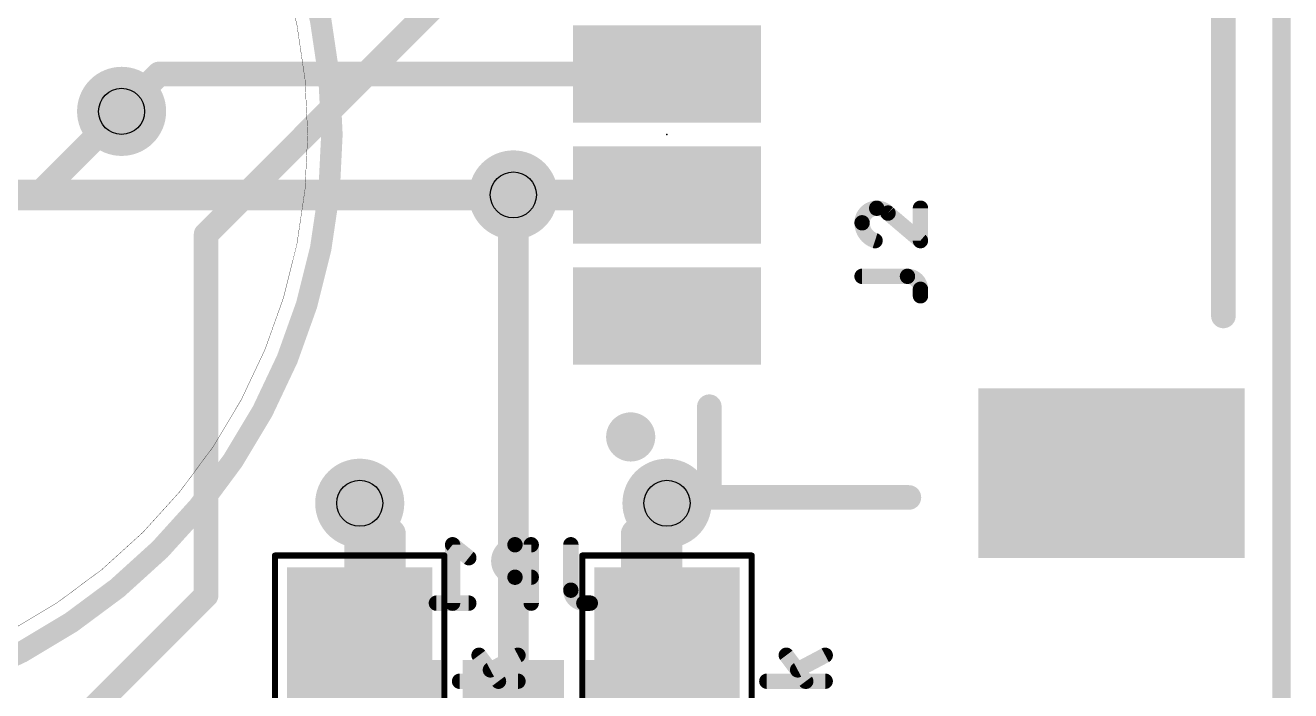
# Model space of a CAD drawing. Extents: x -30.5 to 56.1, y -10.7 to 33.1.
# Drawn here: x 15.02 to 25.48, y 8.1 to 13.6 of the extents above; entities that cross this region are included whole.
import ezdxf

# ---------------------------------------------------------------- set-up
doc = ezdxf.new("R2010")
doc.units = 0
for name, color, linetype in [('1', 12, 'CONTINUOUS'), ('16', 132, 'CONTINUOUS'), ('18', 110, 'CONTINUOUS'), ('20', 53, 'CONTINUOUS'), ('21', 41, 'CONTINUOUS'), ('23', 53, 'CONTINUOUS'), ('25', 253, 'CONTINUOUS'), ('26', 253, 'CONTINUOUS'), ('27', 253, 'CONTINUOUS'), ('29', 253, 'CONTINUOUS'), ('30', 253, 'CONTINUOUS'), ('31', 253, 'CONTINUOUS'), ('39', 12, 'CONTINUOUS'), ('44', 253, 'CONTINUOUS'), ('51', 53, 'CONTINUOUS')]:
    doc.layers.add(name, color=color, linetype=linetype)

# ---------------------------------------------------------------- blocks, each defined once
blk = doc.blocks.new('RECT')
blk.add_solid([(-0.5, -0.5), (0.5, -0.5), (-0.5, 0.5), (0.5, 0.5)])
blk = doc.blocks.new('ROUNDV')
at = {"const_width": 0.5}
blk.add_lwpolyline([(0, -0.25, 1), (0, 0.25, 1), (0, -0.25)], format="xyb", dxfattribs=at)

msp = doc.modelspace()

# ---------------------------------------------------------------- linework, layer by layer
at = {"layer": '1'}
for points, const_width in [([(25.4, 25.4), (25.4, 0)], 0.1524), ([(16.121, 13.2), (15.8115, 12.8905)], 0.2032), ([(20.32, 13.2), (16.121, 13.2)], 0.2032), ([(13.2, 12.2), (19.05, 12.2)], 0.254), ([(19.05, 12.2), (20.32, 12.2)], 0.254), ([(17.78, 8.47), (17.78, 9.652)], 0.254), ([(20.32, 8.47), (20.32, 9.652)], 0.254)]:
    msp.add_lwpolyline(points, dxfattribs=dict(at, const_width=const_width))
for points, const_width in [([(16.121, 13.2508, 1), (16.121, 13.1492)], 0.1016), ([(16.1569, 13.1641, 1), (16.0851, 13.2359)], 0.1016), ([(20.32, 13.1492, 1), (20.32, 13.2508)], 0.1016), ([(15.7756, 12.9264, 1), (15.8474, 12.8546)], 0.1016), ([(19.05, 12.2635, 1), (19.05, 12.1365)], 0.127), ([(19.05, 12.1365, 1), (19.05, 12.2635)], 0.127), ([(20.32, 12.1365, 1), (20.32, 12.2635)], 0.127), ([(17.8435, 9.652, 1), (17.7165, 9.652)], 0.127), ([(20.3835, 9.652, 1), (20.2565, 9.652)], 0.127), ([(17.7165, 8.47, 1), (17.8435, 8.47)], 0.127), ([(20.2565, 8.47, 1), (20.3835, 8.47)], 0.127)]:
    msp.add_lwpolyline(points, format="xyb", dxfattribs=dict(at, const_width=const_width))
at = {"layer": '16'}
for points, const_width in [([(25.4, 25.4), (25.4, 0)], 0.1524), ([(18.6055, 13.97), (16.51, 11.8745)], 0.2032), ([(15.121, 12.2), (15.8115, 12.8905)], 0.2032), ([(14.7648, 12.2), (15.121, 12.2)], 0.2032), ([(19.05, 7.62), (19.05, 12.2)], 0.254), ([(16.51, 11.8745), (16.51, 8.89)], 0.2032), ([(17.78, 9.652), (18.034, 9.398)], 0.254), ([(20.32, 9.652), (20.066, 9.398)], 0.254), ([(18.034, 9.398), (18.034, 7.62)], 0.254), ([(20.066, 9.398), (20.066, 7.62)], 0.254), ([(16.51, 8.89), (15.24, 7.62)], 0.2032)]:
    msp.add_lwpolyline(points, dxfattribs=dict(at, const_width=const_width))
for points, const_width in [([(15.8474, 12.8546, 1), (15.7756, 12.9264)], 0.1016), ([(15.0851, 12.2359, 1), (15.1569, 12.1641)], 0.1016), ([(15.121, 12.1492, 1), (15.121, 12.2508)], 0.1016), ([(19.1135, 12.2, 1), (18.9865, 12.2)], 0.127), ([(16.5608, 11.8745, 1), (16.4592, 11.8745)], 0.1016), ([(16.4741, 11.9104, 1), (16.5459, 11.8386)], 0.1016), ([(17.8249, 9.6969, 1), (17.7351, 9.6071)], 0.127), ([(20.3649, 9.6071, 1), (20.2751, 9.6969)], 0.127), ([(18.0975, 9.398, 1), (17.9705, 9.398)], 0.127), ([(20.1295, 9.398, 1), (20.0025, 9.398)], 0.127), ([(17.9891, 9.3531, 1), (18.0789, 9.4429)], 0.127), ([(20.0211, 9.4429, 1), (20.1109, 9.3531)], 0.127), ([(16.4592, 8.89, 1), (16.5608, 8.89)], 0.1016), ([(16.5459, 8.8541, 1), (16.4741, 8.9259)], 0.1016)]:
    msp.add_lwpolyline(points, format="xyb", dxfattribs=dict(at, const_width=const_width))
at = {"layer": '20', "const_width": 0.1524}
msp.add_lwpolyline([(25.4, 0), (25.4, 25.4)], dxfattribs=at)
at = {"layer": '21'}
for points, const_width in [([(12.7, 7.85, 1), (12.7, 17.55, 1), (12.7, 7.85)], 0.1778), ([(24.8692, 11.2, 1), (24.9708, 11.2)], 0.1016), ([(20.7208, 10.45, 1), (20.6192, 10.45)], 0.1016), ([(20.02, 10.0984, 1), (20.02, 10.3016, 1), (20.02, 10.0984)], 0.2032), ([(20.67, 9.7508, 1), (20.67, 9.6492)], 0.1016), ([(20.6192, 9.7, 1), (20.7208, 9.7)], 0.1016), ([(22.32, 9.6492, 1), (22.32, 9.7508)], 0.1016)]:
    msp.add_lwpolyline(points, format="xyb", dxfattribs=dict(at, const_width=const_width))
at = {"layer": '21', "const_width": 0.2032}
for points in [[(24.92, 11.2), (24.92, 14.2)], [(20.67, 9.7), (20.67, 10.45)], [(22.32, 9.7), (20.67, 9.7)]]:
    msp.add_lwpolyline(points, dxfattribs=at)
at = {"layer": '23'}
msp.add_point((20.32, 12.7), dxfattribs=at)
at = {"layer": '25'}
for points, const_width in [([(22.0536, 12.0903, 0.4142), (21.9329, 11.9696)], 0.127), ([(22.1474, 12.0501, 0.2053), (22.0536, 12.0903)], 0.127), ([(22.0536, 12.122, 1), (22.0536, 12.0585)], 0.0635), ([(22.0536, 12.0585, 1), (22.0536, 12.122)], 0.0635), ([(22.4473, 12.0903, 1), (22.3838, 12.0903)], 0.0635), ([(21.9329, 11.9696, 0.3252), (22.0401, 11.8222)], 0.127), ([(21.9646, 11.9696, 1), (21.9012, 11.9696)], 0.0635), ([(22.168, 12.0742, 1), (22.1268, 12.0259)], 0.0635), ([(22.1244, 12.0282, 1), (22.1704, 12.0719)], 0.0635), ([(21.9011, 11.9696, 1), (21.9646, 11.9696)], 0.0635), ([(22.0304, 11.792, 1), (22.0499, 11.8524)], 0.0635), ([(22.3838, 11.8222, 1), (22.4473, 11.8222)], 0.0635), ([(22.3949, 11.798, 1), (22.4361, 11.8464)], 0.0635), ([(21.9329, 11.5591, 1), (21.9329, 11.4956)], 0.0635), ([(22.4155, 11.4201, 0.4142), (22.3083, 11.5274)], 0.127), ([(22.3083, 11.5591, 1), (22.3083, 11.4956)], 0.0635), ([(22.3083, 11.4956, 1), (22.3083, 11.5591)], 0.0635), ([(22.4473, 11.4201, 1), (22.3838, 11.4201)], 0.0635), ([(22.3838, 11.4201, 1), (22.4473, 11.4201)], 0.0635), ([(22.3838, 11.3665, 1), (22.4473, 11.3665)], 0.0635)]:
    msp.add_lwpolyline(points, format="xyb", dxfattribs=dict(at, const_width=const_width))
at = {"layer": '25', "const_width": 0.127}
for points in [[(22.4155, 11.8222), (22.4155, 12.0903)], [(22.1474, 12.0501), (22.4155, 11.8222)], [(21.9329, 11.5274), (22.3083, 11.5274)], [(22.4155, 11.4201), (22.4155, 11.3665)]]:
    msp.add_lwpolyline(points, dxfattribs=at)
at = {"layer": '26'}
for points, const_width in [([(18.5677, 9.3339, 1), (18.528, 9.2843)], 0.0635), ([(18.5796, 9.3091, 1), (18.5161, 9.3091)], 0.0635), ([(19.0636, 9.3091, 1), (19.0636, 9.041)], 0.127), ([(19.0636, 9.3409, 1), (19.0636, 9.2774)], 0.0635), ([(19.0636, 9.2774, 1), (19.0636, 9.3409)], 0.0635), ([(19.2294, 9.3091, 1), (19.1659, 9.3091)], 0.0635), ([(19.1976, 9.2774, 1), (19.1976, 9.3409)], 0.0635), ([(19.5571, 9.3091, 1), (19.4936, 9.3091)], 0.0635), ([(18.6621, 9.1771, 1), (18.7017, 9.2266)], 0.0635), ([(19.0636, 9.0727, 1), (19.0636, 9.0092)], 0.0635), ([(19.0636, 9.0092, 1), (19.0636, 9.0727)], 0.0635), ([(19.1976, 9.0092, 1), (19.1976, 9.0727)], 0.0635), ([(19.5253, 8.9337, 0.4142), (19.6326, 8.8265)], 0.127), ([(19.5571, 8.9337, 1), (19.4936, 8.9337)], 0.0635), ([(19.4936, 8.9337, 1), (19.5571, 8.9337)], 0.0635), ([(18.4138, 8.8583, 1), (18.4138, 8.7948)], 0.0635), ([(18.5161, 8.8265, 1), (18.5796, 8.8265)], 0.0635), ([(18.6819, 8.7948, 1), (18.6819, 8.8583)], 0.0635), ([(19.1659, 8.8265, 1), (19.2294, 8.8265)], 0.0635), ([(19.6326, 8.8583, 1), (19.6326, 8.7948)], 0.0635), ([(19.6326, 8.7948, 1), (19.6326, 8.8583)], 0.0635), ([(19.6862, 8.7948, 1), (19.6862, 8.8583)], 0.0635)]:
    msp.add_lwpolyline(points, format="xyb", dxfattribs=dict(at, const_width=const_width))
at = {"layer": '26', "const_width": 0.127}
for points in [[(18.6819, 9.2019), (18.5479, 9.3091)], [(18.5479, 9.3091), (18.5479, 8.8265)], [(19.1976, 9.3091), (19.0636, 9.3091)], [(19.1976, 8.8265), (19.1976, 9.3091)], [(19.5253, 9.3091), (19.5253, 8.9337)], [(19.0636, 9.041), (19.1976, 9.041)], [(18.6819, 8.8265), (18.4138, 8.8265)], [(19.6326, 8.8265), (19.6862, 8.8265)]]:
    msp.add_lwpolyline(points, dxfattribs=at)
at = {"layer": '27', "const_width": 0.127}
for points in [[(18.7664, 8.3957), (18.9272, 8.1812)], [(19.0881, 8.3957), (18.8602, 8.2751)], [(21.3064, 8.3957), (21.4672, 8.1812)], [(21.6281, 8.3957), (21.4002, 8.2751)], [(19.0881, 8.1812), (18.6055, 8.1812)], [(21.6281, 8.1812), (21.1455, 8.1812)]]:
    msp.add_lwpolyline(points, dxfattribs=at)
at = {"layer": '27', "const_width": 0.0635}
for points in [[(18.7918, 8.4148, 1), (18.741, 8.3767)], [(19.103, 8.3677, 1), (19.0732, 8.4238)], [(21.3318, 8.4148, 1), (21.281, 8.3767)], [(21.643, 8.3677, 1), (21.6132, 8.4238)], [(18.8454, 8.3031, 1), (18.8751, 8.247)], [(21.3854, 8.3031, 1), (21.4151, 8.247)], [(18.6055, 8.213, 1), (18.6055, 8.1495)], [(18.9018, 8.1622, 1), (18.9526, 8.2003)], [(19.0881, 8.1495, 1), (19.0881, 8.213)], [(21.1455, 8.213, 1), (21.1455, 8.1495)], [(21.4418, 8.1622, 1), (21.4926, 8.2003)], [(21.6281, 8.1495, 1), (21.6281, 8.213)]]:
    msp.add_lwpolyline(points, format="xyb", dxfattribs=at)
at = {"layer": '39', "const_width": 0.0508}
for points in [[(17.08, 6.02), (17.08, 9.22)], [(17.08, 9.22), (18.48, 9.22)], [(18.48, 9.22), (18.48, 6.02)], [(19.62, 6.02), (19.62, 9.22)], [(19.62, 9.22), (21.02, 9.22)], [(21.02, 9.22), (21.02, 6.02)]]:
    msp.add_lwpolyline(points, dxfattribs=at)
at = {"layer": '39', "const_width": 0.0254}
for points in [[(17.0927, 9.22, 1), (17.0673, 9.22)], [(17.08, 9.2327, 1), (17.08, 9.2073)], [(18.4927, 9.22, 1), (18.4673, 9.22)], [(18.48, 9.2073, 1), (18.48, 9.2327)], [(19.6327, 9.22, 1), (19.6073, 9.22)], [(19.62, 9.2327, 1), (19.62, 9.2073)], [(21.0327, 9.22, 1), (21.0073, 9.22)], [(21.02, 9.2073, 1), (21.02, 9.2327)]]:
    msp.add_lwpolyline(points, format="xyb", dxfattribs=at)
at = {"layer": '44'}
for centre in [(15.8115, 12.8905), (19.05, 12.2), (17.78, 9.652), (20.32, 9.652)]:
    msp.add_circle(centre, 0.1905, dxfattribs=at)
at = {"layer": '51', "const_width": 0.0025}
msp.add_lwpolyline([(12.7, 8.05, 1), (12.7, 17.35, 1), (12.7, 8.05)], format="xyb", dxfattribs=at)

# ---------------------------------------------------------------- block references
at = {"layer": '1', "rotation": 90}
for p, xscale, yscale in [((20.32, 13.2), 0.6, 1.35), ((20.32, 12.2), 0.6, 1.35), ((20.32, 11.2), 0.6, 1.35), ((23.995, 9.9), 1.2, 2)]:
    msp.add_blockref('RECT', p, dxfattribs=dict(at, xscale=xscale, yscale=yscale))
at = {"layer": '1', "xscale": 1.1, "rotation": 90}
for p in [(17.78, 8.47), (20.32, 8.47)]:
    msp.add_blockref('RECT', p, dxfattribs=at)
at = {"layer": '16', "xscale": 0.635, "yscale": 1.27, "rotation": 180}
for p in [(18.034, 7.62), (19.05, 7.62), (20.066, 7.62)]:
    msp.add_blockref('RECT', p, dxfattribs=at)
at = {"layer": '18', "xscale": 0.7366, "yscale": 0.7366}
for p in [(15.8115, 12.8905), (15.8115, 12.8905), (19.05, 12.2), (19.05, 12.2), (17.78, 9.652), (17.78, 9.652), (20.32, 9.652), (20.32, 9.652)]:
    msp.add_blockref('ROUNDV', p, dxfattribs=at)
at = {"layer": '29', "rotation": 90}
for p, xscale, yscale in [((20.32, 13.2), 0.8032, 1.5532), ((20.32, 12.2), 0.8032, 1.5532), ((20.32, 11.2), 0.8032, 1.5532), ((23.995, 9.9), 1.4032, 2.2032), ((17.78, 8.47), 1.3032, 1.2032), ((20.32, 8.47), 1.3032, 1.2032)]:
    msp.add_blockref('RECT', p, dxfattribs=dict(at, xscale=xscale, yscale=yscale))
at = {"layer": '30', "xscale": 0.8382, "yscale": 1.4732, "rotation": 180}
for p in [(18.034, 7.62), (19.05, 7.62), (20.066, 7.62)]:
    msp.add_blockref('RECT', p, dxfattribs=at)
at = {"layer": '31', "rotation": 90}
for p, xscale, yscale in [((20.32, 13.2), 0.6, 1.35), ((20.32, 12.2), 0.6, 1.35), ((20.32, 11.2), 0.6, 1.35), ((23.995, 9.9), 1.2, 2)]:
    msp.add_blockref('RECT', p, dxfattribs=dict(at, xscale=xscale, yscale=yscale))
at = {"layer": '31', "xscale": 1.1, "rotation": 90}
for p in [(17.78, 8.47), (20.32, 8.47)]:
    msp.add_blockref('RECT', p, dxfattribs=at)
at = {"layer": '51', "xscale": 0.5001, "yscale": 0.95, "rotation": 90}
for p in [(17.7749, 8.2003), (20.3149, 8.2003)]:
    msp.add_blockref('RECT', p, dxfattribs=at)

doc.saveas('drawing.dxf')
